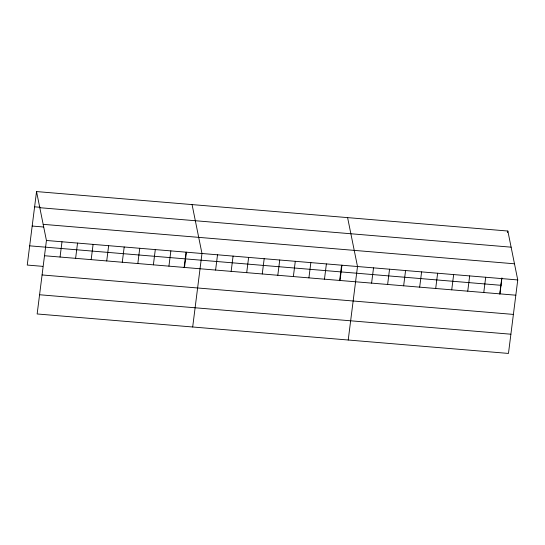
<?xml version="1.0" encoding="UTF-8"?>
<svg xmlns="http://www.w3.org/2000/svg" width="545" height="545" viewBox="0 0 545 545"><rect width="100%" height="100%" fill="white"/><g stroke="black" fill="none" stroke-linecap="round" stroke-linejoin="round"><path stroke-width="0.82" d="M36.535 191.567L46.434 240.474L37.149 313.968L508.465 353.433L517.75 279.939L507.851 231.032L36.535 191.567L27.25 265.061L42.803 266.362M60.059 257.036L61.987 241.776M75.612 258.344L77.54 243.077M91.165 259.645L93.093 244.378M106.718 260.946L108.646 245.686M122.271 262.247L124.199 246.987M137.824 263.548L139.752 248.288M153.377 264.85L155.305 249.59M168.93 266.158L170.858 250.891M184.101 267.677L186.049 252.267M184.483 267.459L186.417 252.192M192.685 326.993L201.97 253.5L192.072 204.593M215.595 270.061L217.523 254.801M231.148 271.362L233.076 256.102M246.701 272.67L248.629 257.404M262.254 273.972L264.182 258.705M277.807 275.273L279.735 260.006M293.36 276.574L295.288 261.314M308.913 277.875L310.841 262.615M324.466 279.176L326.394 263.916M339.637 280.702L341.579 265.292M340.019 280.484L341.947 265.217M348.221 340.012L357.5 266.519L347.601 217.612M371.601 283.127L373.529 267.861M387.624 284.47L389.552 269.203M403.647 285.812L405.575 270.545M419.67 287.154L421.598 271.887M435.7 288.496L437.628 273.229M451.723 289.838L453.651 274.571M467.746 291.173L469.674 275.913M483.769 292.515L485.697 277.255M499.799 293.857L501.727 278.597M499.881 294.116L501.931 277.889M507.647 232.64L507.851 231.032M34.608 206.828L40.337 207.311M39.799 207.706L511.121 247.171M43.164 224.336L514.487 263.8M32.175 226.046L43.641 227.006M46.434 240.474L517.75 279.939M29.675 245.843L500.998 285.308M44.506 255.734L515.822 295.199M42.074 274.953L513.397 314.417M39.574 294.75L510.89 334.214"/></g></svg>
